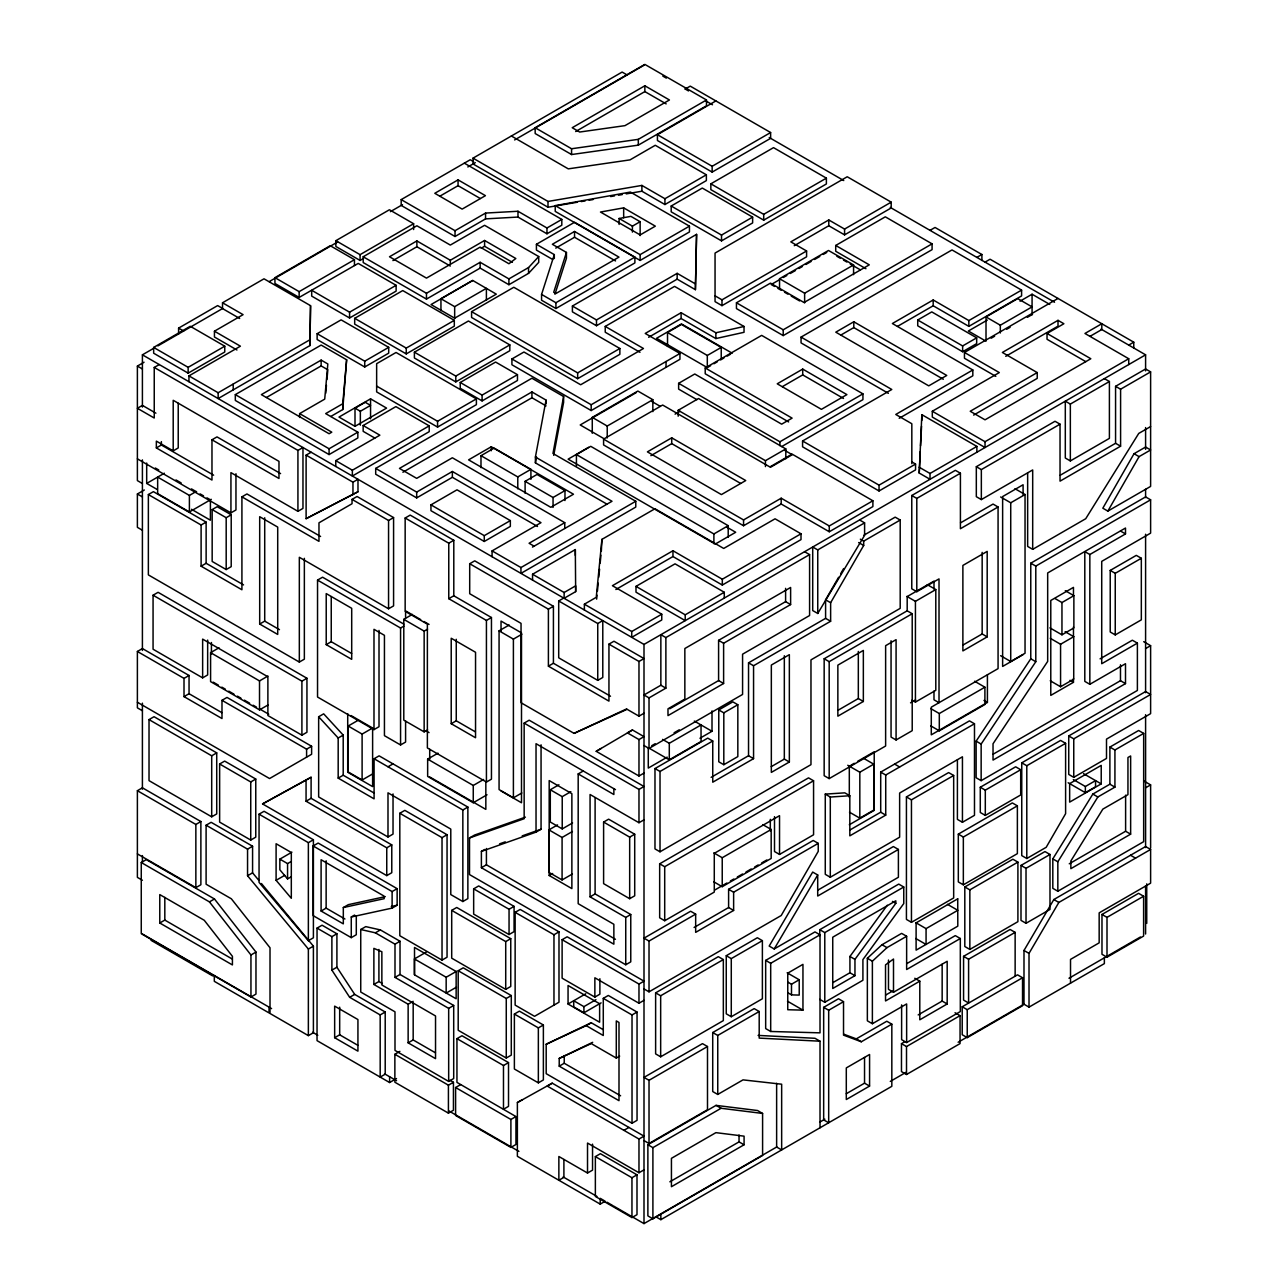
<?xml version="1.0" encoding="UTF-8"?>
<svg xmlns="http://www.w3.org/2000/svg" width="1288" height="1288" viewBox="0 0 1288 1288"><rect width="100%" height="100%" fill="white"/><g stroke="black" fill="none" stroke-linecap="round" stroke-linejoin="round"><path stroke-width="1.5" d="M309.925 339.758L218.155 392.743L218.155 398.556L309.925 345.57L310.553 305.675L264.008 278.804L222.518 302.777L222.518 308.573L239.665 318.474M309.925 345.57L310.553 305.675M695.407 289.687L696.583 234.336L572.403 306.029L572.403 311.841L596.489 325.735L677.166 279.158L695.407 289.687L696.583 234.336M976.868 446.421L930.017 473.469L930.017 479.281L919.213 473.05L921.838 414.656L976.868 446.421L976.868 452.233M919.213 473.05L920.276 451.621M920.566 445.777L921.548 426.296M325.751 393.21L326.444 385.402M326.959 379.541L327.828 369.769L321.147 365.921L266.487 397.477M342.753 403.74L346.633 359.787L321.147 345.071L235.318 394.627L235.318 400.439L329.084 454.567L357.839 437.968L357.839 432.172L325.671 413.609L342.753 403.74L342.753 409.552L330.791 416.459M342.753 409.552L346.633 359.787M615.873 589.518L672.964 556.545L722.31 585.042L801.007 539.608L801.007 533.796L775.054 518.806L723.711 548.447L654.948 508.76L601.931 539.366L596.247 597.326L584.382 604.185L584.382 609.997M596.65 599.145L597.036 595.136M597.423 591.144L598.212 583.142M598.791 577.153L599.58 569.151M600.16 563.162L600.949 555.176M601.335 551.167L601.931 539.366M606.793 504.059L535.406 462.859L535.406 457.047L546.048 400.101L531.928 391.938L399.457 468.413L416.684 478.363L452.362 457.771L564.756 522.67L564.756 528.466M535.406 462.859L536.516 456.966M537.515 526.47L452.362 477.301L416.684 497.893L375.694 474.226L375.694 468.413L531.928 378.221L563.613 396.527L552.971 453.473L635.773 501.274L635.773 507.086L520.948 573.369L520.948 567.557L635.773 501.274M553.711 455.356L563.613 402.323L563.613 396.527M536.42 244.285L574.545 222.277L634.887 257.117L634.887 262.929L555.917 308.508L541.572 300.233L541.572 294.421L554.307 254.622L536.42 244.285L536.42 250.097L552.681 259.484M566.446 252.432L553.711 292.247L555.917 293.519L618.965 257.117L574.545 231.47L552.343 244.285L566.446 252.432L566.446 258.244L554.935 294.26M1107.857 511.095L1139.075 456.628L1150.619 449.963L1145.595 447.049L1134.036 453.714L1102.834 508.197L1107.857 511.095L1150.619 486.413L1150.619 371.878L1145.595 368.98L1115.569 386.32L1115.569 443.297L1060.201 475.256M711.121 777.34L748.537 755.734L748.537 662.837L825.592 618.353L825.592 599.806L838.617 577.249M840.629 573.788L843.624 568.572M830.631 602.72L863.685 545.452L863.685 541.137L900.199 520.046L900.199 608.355L810.973 659.875L810.973 764.653L660.019 851.803L654.98 848.905L654.98 768.566L707.724 738.121L712.747 741.019L712.747 782.202L753.561 758.648L753.561 665.735L830.631 621.251L830.631 602.72L825.592 599.806M958.127 1042.25L1023.992 1004.221L1023.992 950.48L1053.825 899.539L1145.595 846.554L1150.619 849.452L1150.619 883.165L1099.163 912.87L1099.163 942.848L1070.521 959.399L1070.521 983.163M1104.363 957.805L1104.363 963.617L1029.015 1007.119L1029.015 953.378L1058.849 902.437L1150.619 849.452M774.217 948.966L817.703 874.971L812.68 872.073L769.178 946.068L774.217 948.966L898.396 877.273L898.396 849.452L893.373 846.554L817.832 890.153M864.602 522.864L817.751 549.912L812.712 546.998L812.712 610.56L817.751 613.458L864.602 535.325L864.602 522.864L859.579 519.95M1052.811 858.887L1092.82 794.084L1109.886 784.215L1114.925 787.129L1114.925 749.986L1143.664 733.403L1143.664 841.676L1057.834 891.232L1052.811 888.334L1052.811 858.887L1057.834 861.801L1057.834 891.232M1057.834 861.801L1097.843 796.982L1114.925 787.129M976.127 741.164L1030.77 658.796L1030.77 563.194L1145.595 496.91L1150.619 499.808L1150.619 533.135L1101.723 561.375L1101.723 663.723L1137.385 643.131L1137.385 690.465L981.15 780.657L976.127 777.759L976.127 741.164L981.15 744.062L981.15 780.657M981.15 744.062L1035.793 661.694L1035.793 566.092L1150.619 499.808M832.853 982.631L849.935 972.762L849.935 956.469L887.271 905.239M854.958 959.367L895.804 903.339L895.804 900.795L832.74 937.197L832.74 988.492L854.958 975.676L854.958 959.367L849.935 956.469M363.2 256.763L426.473 293.278L480.15 262.285L508.905 278.9L528.547 267.566L538.722 256.553L484.594 225.303L450.317 245.074L416.877 225.77L363.2 256.763L363.2 262.559L426.473 299.09L480.15 268.097L508.905 284.712L528.547 273.362L538.722 262.366L538.722 256.553M906.639 1042.555L906.639 1003.932L872.379 1023.719L867.355 1020.821L867.355 958.288L881.974 944.732L901.616 933.381L906.639 936.279L906.639 969.51L960.317 938.517L960.317 1011.563L906.639 1042.555L901.616 1039.641L901.616 1004.898M872.379 1023.719L872.379 961.202L886.997 947.63L906.639 936.279M644 773.106L638.977 776.004L596.215 751.323L632.456 729.974L644 736.639L638.977 739.554L627.433 732.888L632.456 729.974M178.597 333.995L178.597 328.118L217.656 305.578L222.695 308.476L157.877 345.892M464.34 163.157L561.81 219.427L561.81 225.223L546.965 233.788L517.985 217.06L485.56 218.88L455.034 236.493L401.196 205.42L401.196 199.608L470.249 159.744L473.598 161.676M577.346 202.232L547.996 207.239L473.018 163.946L473.018 158.15L622.12 72.064L627.143 74.962M363.522 258.453L360.077 260.45L335.862 246.475L335.862 240.679L389.427 209.751L413.625 223.726L413.625 229.538M153.658 347.422L190.254 326.283L224.756 346.198L224.756 352.01L188.145 373.134L153.658 353.218L153.658 347.422L188.145 367.338L224.756 346.198M396.124 285.308L349.579 312.179L311.696 290.299L311.696 296.111L349.579 317.991L396.124 291.12L396.124 285.308L358.225 263.428L299.154 297.431L274.94 283.457L274.94 277.661L330.259 245.718L354.458 259.693L354.458 265.505M535.164 127.721L644.853 64.4L706.484 99.981L706.484 105.793L638.317 145.142L571.566 154.544L535.164 133.533L535.164 127.721L571.566 148.748L638.317 139.346L706.484 99.981M142.405 407.105L142.405 354.828L154.592 347.792M269.224 281.605L337.649 241.983M390.393 211.651L402.5 204.663M467.818 166.957L475.288 162.642M514.604 139.941L644 65.237M458.061 179.869L434.797 193.297L462.151 209.107L485.431 195.663L458.061 179.869L458.061 185.681L480.295 198.513M142.405 483.515L137.381 480.601L137.381 366.082L144.047 362.218M439.788 196.227L458.061 185.681M236.944 349.982L214.436 337.005L214.436 331.193L243.094 314.658L222.518 302.777M155.896 413.174L142.405 405.382L137.381 408.296L154.238 418.02L154.238 367.45L159.261 364.552M644.853 85.781L572.21 127.721L579.664 132.036L624.97 125.644L669.438 99.981L644.853 85.781L644.853 91.593L575.672 131.537M335.862 240.679L360.077 254.654L413.625 223.726M274.94 277.661L299.154 291.635L354.458 259.693M416.877 240.937L389.491 256.763L426.473 278.111L480.15 247.119L508.905 263.734L515.844 258.518L484.594 240.47L450.317 260.257L416.877 240.937L416.877 246.749L450.317 266.053M685.216 89.033L690.255 86.135L770.626 132.535L770.626 138.331L712.151 172.093L657.427 140.489L657.427 134.693L715.886 100.931M188.95 381.699L188.95 375.887L240.405 346.182L214.436 331.193M392.921 260.579L416.877 246.749M401.196 199.608L455.034 230.697L485.56 213.067L517.985 211.264L546.965 227.992L561.81 219.427M317.138 333.705L341.111 319.859L388.702 347.341L388.702 353.154L364.729 366.983L317.138 339.517L317.138 333.705L364.729 361.187L388.702 347.341M354.683 318.329L402.742 290.573L454.31 320.342L454.31 326.154L406.251 353.91L354.683 324.125L354.683 318.329L406.251 348.098L454.31 320.342M481.165 248.246L484.594 246.282L512.366 262.317M178.227 403.225L178.227 447.95L173.204 450.864L156.347 441.124L156.347 447.918L161.37 445.004L213.631 475.175M299.621 413.609L324.721 399.119L327.828 363.973L321.147 360.109L261.367 394.627L329.084 433.734L331.789 432.172L299.621 413.609L299.621 417.473M440.947 310.666L440.947 298.736L472.68 280.43L496.299 294.147L454.664 318.184L431.045 304.548L472.68 280.51M156.347 447.918L211.973 480.038L211.973 439.788L216.996 436.89L280.575 473.598M157.023 489.392L146.687 483.419L164.381 473.211M555.756 248.117L574.545 237.266L615.551 260.949M440.947 298.736L454.664 306.657L486.397 288.335L486.397 300.265M142.405 530.237L137.381 527.339L137.381 493.996L144.337 489.987M657.427 134.693L712.151 166.281L770.626 132.535M304.354 558.332L304.354 659.166L299.331 662.064L148.362 574.899L148.362 494.56L153.401 491.662L206.128 522.107L206.128 563.291L243.545 584.897M473.018 158.15L547.996 201.443L641.891 185.424L664.93 198.722L706.371 174.798L706.371 180.594L664.93 204.534L641.891 191.22L626.242 193.892M471.585 311.648L513.799 287.272L619.866 348.501L619.866 354.313L577.652 378.688L471.585 317.46L471.585 311.648L577.652 372.876L619.866 348.501M619.126 224.45L619.126 218.477L632.408 226.157L640.136 221.697L640.136 235.607M414.398 352.188L468.43 321.002L509.823 344.894L509.823 350.706L455.791 381.892L414.398 358L414.398 352.188L455.791 376.08L509.823 344.894M671.193 206.016L702.298 188.064L752.627 217.108L752.627 222.921L721.522 240.872L671.193 211.828L671.193 206.016L721.522 235.076L752.627 217.108M710.847 183.83L773.524 147.637L826.381 178.147L826.381 183.959L763.704 220.151L710.847 189.626L710.847 183.83L763.704 214.339L826.381 178.147M211.28 499.325L189.4 511.964L157.651 493.642L157.651 477.091L189.4 495.429L196.13 491.533M370.558 398.845L338.986 417.071L355.005 426.328L386.577 408.103L370.558 398.845L370.558 418.793M355.005 408.183L365.196 402.291L370.558 405.382L360.35 411.274L355.005 408.183L355.005 426.07M154.238 367.45L297.931 450.414L302.97 447.516L302.97 508.406L297.931 511.32L230.938 472.632L230.938 512.865L235.962 509.968L235.962 473.743M541.572 294.421L555.917 302.712L634.887 257.117M555.225 205.613L640.136 254.622L689.45 226.157L689.45 231.953L640.136 260.434L555.225 211.409L555.225 205.613L630.396 192.057L689.45 226.157M306.109 455.131L352.96 482.179L357.983 479.281L357.983 491.758L306.109 518.678L306.109 455.131L311.132 452.233M212.166 509.597L217.189 506.699L231.212 514.798L231.212 566.656L226.189 569.554L212.166 561.455L212.166 509.597L226.189 517.712L231.212 514.798M374.856 438.081L363.152 431.335L363.152 425.523L395.883 406.622L429.21 425.861L429.21 431.673L352.365 476.029L352.365 470.233L429.21 425.861M148.362 494.56L201.105 525.005L201.105 566.189L241.919 589.759L241.919 496.862L246.942 493.948L320.583 536.468M235.318 394.627L329.084 448.771L357.839 432.172M201.105 525.005L206.128 522.107M460.235 382.488L495.606 362.057L517.47 374.679L517.47 380.491L482.098 400.906L460.235 388.284L460.235 382.488L482.098 395.11L517.47 374.679M335.766 466.449L335.766 460.637L379.863 435.183L363.152 425.523M648.637 337.279L681.111 318.522L715.854 338.567L744.029 332.304L744.029 326.492L715.854 332.771L681.111 312.71L645.224 333.447L679.951 353.492L679.951 359.304L591.192 410.55L511.916 364.762L511.916 358.966L523.958 352.01L580.663 384.758L643.469 348.501L605.231 326.428L605.231 332.224L639.991 352.3M572.403 306.029L596.489 319.939L677.166 273.346L695.407 283.891M376.643 386.094L437.566 421.273L476.399 398.861L476.399 404.657L437.566 427.085L376.643 391.906L376.643 363.683L396.06 352.477L476.399 398.861M605.231 326.428L674.574 286.387L744.029 326.492M201.105 566.189L206.128 563.291M202.635 677.858L153.063 649.233L153.063 595.217L158.086 592.319L306.947 678.261L306.947 732.276L301.907 735.174L267.888 715.532L267.888 676.78L202.635 639.106L202.635 677.858L207.658 674.944L207.658 640.072M306.109 518.678L357.983 491.758M891.199 202.152L844.574 229.071L828.78 219.958L790.816 241.87L806.594 250.983L806.594 256.795L721.988 305.642L715.049 301.634L715.049 253.076L847.23 176.762L891.199 202.152L891.199 207.948L844.574 234.867L828.78 225.754L794.261 245.686M241.919 496.862L318.973 541.346L318.973 522.815L352.043 503.721L352.043 499.406L357.066 496.492L393.581 517.583L393.581 605.891L388.557 608.789L299.331 557.285L299.331 662.064M402.903 472.245L531.928 397.751L546.048 405.897M715.049 295.838L721.988 299.83L806.594 250.983M667.522 346.408L667.522 332.497L681.449 324.447L721.232 347.406L721.232 359.336M835.719 245.461L885.307 216.835L932.077 243.851L932.077 249.647L783.217 335.588L736.446 308.589L736.446 302.777L770.482 283.135L804.034 302.519L869.287 264.845L835.719 245.461L835.719 251.273L865.922 268.709M779.546 288.448L779.546 278.723L828.49 250.468L853.574 264.942L853.574 274.666M779.868 279.512L771.19 284.519L774.539 286.451M783.346 277.5L786.823 275.503M790.285 273.491L795.501 270.496M798.979 268.484L802.44 266.471M805.918 264.475L811.118 261.464M814.596 259.468L819.812 256.457M823.274 254.444L826.751 252.448M491.275 446.759L468.591 459.864L550.797 507.311L573.482 494.222L491.275 446.759L491.275 450.752M142.405 710.751L137.381 707.853L137.381 651.47L142.405 648.572L189.046 675.492L189.046 693.717L221.842 712.65M375.694 468.413L416.684 492.08L452.362 471.489L540.992 522.67L492.08 550.894L492.08 556.706M480.988 467.625L480.988 455.694L494.125 448.111L530.914 469.347L530.914 479.281M352.043 499.406L388.557 520.481L393.581 517.583M511.916 358.966L591.192 404.738L679.951 353.492M405.157 518.018L410.18 515.103L453.795 540.3L453.795 595.781L491.453 617.532L491.453 779.159L486.429 782.058L427.375 747.958L427.375 624.149L405.157 611.317L405.157 518.018L448.771 543.198L453.795 540.3M430.949 504.864L457.015 489.81L510.338 520.594L510.338 526.406L484.272 541.459L430.949 510.676L430.949 504.864L484.272 535.647L510.338 520.594M779.546 278.723L804.63 293.197L853.574 264.942M592.271 433.299L592.271 417.393L637.866 391.053L652.839 399.699L652.839 411.629M636.353 392.55L580.212 424.959L604.185 438.789M379.01 630.412L379.01 726.722L373.987 729.62L317.54 697.033L317.54 580.099L322.564 577.201L403.869 624.133M667.522 332.497L707.305 355.456L721.232 347.406M930.017 230.359L935.04 227.461L981.891 254.509L981.891 260.466M267.952 705.019L259.516 709.881L210.588 681.626L210.588 652.662L219.008 647.784M259.693 624.036L277.709 634.437L277.709 527.098L259.693 516.697L259.693 624.036L264.716 621.138L279.464 629.655M696.889 399.666L678.631 389.121L678.631 383.325L694.763 374.003L781.655 424.171L792.104 418.133L705.212 367.966L705.212 373.778L788.626 421.933M705.212 367.966L761.659 335.379L862.928 393.854L862.928 399.65L781.639 446.598M480.988 455.694L517.776 476.93L530.914 469.347M710.622 365.679L707.305 367.595L656.542 338.293L681.449 323.916L732.212 353.218M713.938 363.763L717.255 361.848M720.588 359.932L723.904 358.016M727.221 356.1L730.538 354.184M592.271 417.393L607.228 426.038L652.839 399.699M736.446 302.777L783.217 329.792L932.077 243.851M137.381 651.47L184.007 678.39L189.046 675.492M525.101 493.272L525.101 481.342L537.032 474.467L564.981 490.599L564.981 500.533M588.584 447.339L568.121 459.156L715.226 544.083L735.69 532.266L727.044 527.275M576.428 466.24L576.428 454.6L590.741 446.324L728.203 525.681L728.203 537.337M603.589 439.128L662.644 405.028L769.87 466.948L792.088 454.117L872.894 500.774L872.894 506.57L829.279 531.751L781.204 504.011L743.562 525.746L603.589 444.94L603.589 439.128L743.562 519.933L781.204 498.198L829.279 525.955L872.894 500.774M888.366 393.323L801.056 342.914L801.056 337.102L952.009 249.936L1021.593 290.106L1021.593 295.918L968.85 326.363L933.188 305.771L897.478 326.395M678.18 416.201L678.18 410.292L698.547 398.523L785.809 448.916L785.809 458.769M184.007 678.39L184.007 696.615L189.046 693.717M675.089 414.156L680.128 411.258M149.022 719.606L154.045 716.708L216.722 752.884L216.722 813.919L211.699 816.817L149.022 780.641L149.022 719.606L211.699 755.798L216.722 752.884M853.799 321.775L835.783 332.175L928.745 385.853L946.76 375.452L853.799 321.775L853.799 327.587L943.315 379.268M525.101 481.342L553.051 497.49L564.981 490.599M840.694 335.154L853.799 327.587M976.868 257.407L981.891 254.509M671.724 437.823L647.397 451.863L721.409 494.592L745.736 480.553L671.724 437.823L671.724 443.619L740.568 483.386M184.007 696.615L221.987 718.543L221.987 700.318L227.01 697.42L311.616 746.267L311.616 754.269L269.562 778.548L137.381 702.25M210.588 652.662L259.516 680.917L267.952 676.039M985.03 262.124L990.07 259.226L1133.762 342.189L1133.762 348.018M650.875 455.662L671.724 443.619M802.714 369.093L777.228 383.808L821.422 409.343L846.908 394.611L802.714 369.093L802.714 374.905L843.511 398.459M326.218 644.628L351.704 659.343L351.704 608.306L326.218 593.591L326.218 644.628L331.241 641.714L351.64 653.499M644 713.262L638.977 716.16L627.095 709.302L574.062 733.371L521.044 702.749L521.044 623.36L469.701 593.72L469.701 563.741L474.725 560.844L553.421 606.278L553.421 663.256L610.512 696.228M782.315 386.674L802.714 374.905M1021.593 290.106L968.85 320.567L933.188 299.975L892.375 323.529L972.826 369.978L972.826 375.79L899.201 418.294M564.756 522.67L529.078 543.262L534.182 546.209M917.732 320.004L931.771 311.905L976.674 337.842L976.674 343.638L962.635 351.737L917.732 325.816L917.732 320.004L962.635 345.941L976.674 337.842M427.568 729.91L424.154 731.874L403.788 720.121L403.788 619.351L412.321 614.424M532.475 547.11L612.009 501.274L535.406 457.047M153.063 595.217L301.907 681.159L306.947 678.261M448.771 543.198L448.771 598.695L453.795 595.781M317.54 580.099L400.568 628.029L403.917 626.097M142.405 880.268L137.381 877.37L137.381 790.703L142.405 787.805L200.88 821.551L200.88 884.743L195.857 887.657L137.381 853.896M403.788 619.351L424.154 631.12L427.568 629.14M532.556 574.255L575.317 549.574L575.672 591.627L564.128 598.292L564.128 592.496L532.556 574.255L532.556 580.067M986.012 316.945L1017.745 298.607L1032.074 306.882L1000.325 325.22L986.012 316.945L986.012 340.274M987.3 320.084L968.351 331.016L986.012 341.207M1020.015 301.183L1032.074 294.228L1049.736 304.419M219.636 763.993L224.659 761.095L255.765 779.047L255.765 837.168L250.741 840.066L219.636 822.114L219.636 763.993L250.741 781.961L255.765 779.047M678.631 383.325L779.9 441.784L862.928 393.854M393.033 793.939L393.033 834.093L387.994 836.991L318.651 796.95L318.651 716.756L323.674 713.842L343.204 735.11L343.204 775.215L373.987 792.973M448.771 598.695L486.429 620.43L491.453 617.532M678.18 410.292L765.442 460.669L785.809 448.916M911.824 461.909L915.559 464.066L915.559 469.879L879.044 490.97L802.569 446.807L802.569 440.995L891.795 389.491L801.056 337.102M995.817 376.37L964.454 358.273L964.454 352.461L1058.012 298.446M991.164 338.229L994.61 336.249M1006.669 329.277L1010.114 327.297M1027.341 317.347L1032.509 314.369M770.466 467.286L792.249 454.712L784.537 450.269M564.128 592.496L575.672 585.831L575.672 591.627M521.801 792.989L513.397 797.852L499.068 789.576L499.068 630.846L509.163 625.018M558.702 600.965L597.745 623.521L602.784 620.607L602.784 677.456L597.745 680.37L558.702 657.814L558.702 600.965L563.725 598.067M469.701 563.741L548.398 609.176L553.421 606.278M221.987 700.318L306.592 749.165L311.616 746.267M372.441 774.04L362.105 780.013L348.179 771.963L348.179 726.029L358.499 720.072M1085.768 361.638L1047.031 339.275L1047.031 333.463L1063.888 323.739L1058.012 320.342L1002.37 352.461L1037.226 372.586L1037.226 378.382L973.648 415.09M972.826 369.978L895.772 414.462L911.824 423.736L911.824 463.696M387.994 836.991L387.994 792.828L450.784 829.086L450.784 894.58L462.843 901.536L467.866 898.621L467.866 807.077L379.107 755.847L374.084 758.745L374.084 798.85L338.181 778.113L338.181 738.008L343.204 735.11M499.068 630.846L513.397 639.122L521.801 634.26M1005.751 356.325L1058.012 326.154L1058.012 320.342M137.381 790.703L195.857 824.465L200.88 821.551M801.007 533.796L722.31 579.23L672.964 550.749L612.412 585.702L661.758 614.199L661.758 619.995L631.732 637.335L631.732 631.523L584.382 604.185M348.179 726.029L362.105 734.08L372.441 728.106M141.261 862.525L146.285 859.627L214.468 898.976L255.974 952.074L255.974 994.111L250.951 997.009L141.261 933.687L141.261 862.525L209.429 901.89L250.951 954.988L250.951 997.009M261.448 883.536L313.403 946.149L313.403 1032.735L308.363 1035.633L270.013 1013.479L270.013 947.775L231.357 898.799L206.096 884.212L206.096 825.206L211.135 822.308L252.577 846.232L252.577 872.845L258.92 880.477M576.428 454.6L713.89 533.957L728.203 525.681M1128.739 364.552L1128.739 358.74L985.03 441.704L985.03 447.516L932.303 417.071L932.303 411.258L999.311 372.586L964.454 352.461M635.998 586.378L685.216 614.811L685.216 620.607L635.998 592.19L635.998 586.378L675.041 563.838L724.275 592.255L724.275 598.067M262.559 803.921L311.1 777.26L311.1 798.319L391.777 844.896L391.777 872.717L386.754 875.615L262.559 803.921L311.1 777.26M259.049 814.193L264.072 811.279L313.403 839.76L313.403 937.793L308.363 940.691L259.049 882.377L259.049 814.193L308.363 842.658L313.403 839.76M1090.002 336.345L1101.804 329.535L1101.804 323.739L1084.947 333.463L1128.739 358.74M1037.226 372.586L970.218 411.258L985.03 419.824L1090.823 358.74L1047.031 333.463M338.181 778.113L343.204 775.215M373.987 729.62L373.987 629.301L384.436 635.322L384.436 735.657L400.568 744.963L405.591 742.065L405.591 720.99M306.061 780.158L306.061 801.216L311.1 798.319M548.398 609.176L548.398 666.17L553.421 663.256M451.219 723.711L475.546 737.75L475.546 652.275L451.219 638.236L451.219 723.711L456.258 720.797L475.369 731.842M387.994 766.779L393.033 763.881M206.096 825.206L247.554 849.146L252.577 846.232M802.569 440.995L879.044 485.157L915.559 464.066M608.95 644.145L613.974 641.231L644 658.571L638.977 661.469L608.95 644.145L608.95 701.123L548.398 666.17M631.732 631.523L661.758 614.199M1128.739 345.087L1133.762 342.189M487.025 794.777L473.26 802.73L427.648 776.406L427.648 759.115L437.984 753.158M685.216 614.811L724.275 592.255M159.776 922.997L232.42 964.937L232.42 956.324L204.245 920.276L159.776 894.596L159.776 922.997L164.816 920.083L232.259 959.029M142.405 354.828L644 644.419L1145.595 354.828L1145.595 370.912M308.363 1035.633L308.363 949.047L247.554 875.743L252.577 872.845M291.007 876.935L287.562 878.915L279.85 869.786L279.85 859.128L291.893 852.173M665.88 637.576L665.88 688.146L649.023 697.887L644 694.973L660.857 685.248L660.857 634.678L665.88 637.576L809.589 554.613L809.589 615.519L742.58 654.191L742.58 694.441L649.023 748.441L644 745.543M933.993 691.044L933.993 699.803L939.016 702.701L939.016 578.892L916.798 591.707L911.775 588.809L911.775 495.51L955.39 470.329L960.413 473.227L960.413 528.724L998.071 506.989L998.071 668.617L931.288 707.16L931.288 734.836L987.413 702.427L987.413 674.751M1070.344 404.078L1109.403 381.522L1109.403 438.371L1070.344 460.927L1065.305 458.013L1065.305 401.164L1070.344 404.078L1070.344 460.927M209.429 901.89L214.468 898.976M524.152 723.115L529.175 720.201L644 786.501L638.977 789.399L524.152 723.115L524.152 818.717L469.508 837.973L469.508 874.568L625.743 964.76L630.766 961.862L630.766 914.528L595.104 893.936L590.065 896.834L590.065 794.503L638.977 822.726L644 819.828M351.27 937.648L313.145 915.639L313.145 845.958L318.168 843.06L397.139 888.656L397.139 905.206L392.116 908.104L351.27 916.992L351.27 937.648L356.293 934.734L356.293 915.961M911.775 495.51L916.798 498.408L960.413 473.227M279.85 859.128L287.562 863.588L291.007 861.608M1027.647 473.002L1027.647 546.434L1032.686 549.348L1032.686 469.943L981.343 499.583L976.32 496.685L976.32 466.707L1055.017 421.273L1060.04 424.171L1060.04 481.149L1120.592 446.195L1120.592 389.218L1150.619 371.878M863.878 535.212L895.176 517.148L900.199 520.046M976.32 466.707L981.343 469.605L1060.04 424.171M276.099 880.316L276.099 843.737L291.313 852.511L291.313 898.283L276.099 880.316L284.712 875.341M399.811 813.275L404.834 810.361L447.049 834.737L447.049 957.209L442.026 960.107L399.811 935.732L399.811 813.275L442.026 837.635L447.049 834.737M669.744 708.786L718.591 680.579L718.591 640.345L785.6 601.657L790.623 604.571L790.623 587.457L684.846 648.524L684.846 699.094L667.989 708.819L667.989 715.613L723.615 683.493L723.615 643.259L790.623 604.571M427.648 759.115L473.26 785.455L483.596 779.481M574.062 733.371L626.644 708.899M306.061 801.216L386.754 847.81L391.777 844.896M374.084 758.745L462.843 809.991L467.866 807.077M960.526 522.864L993.048 504.075L998.071 506.989M1000.631 496.975L1010.726 502.787L1025.039 494.528L1025.039 653.258L1010.726 661.517L1000.631 655.705M1150.619 426.57L1138.737 433.428L1085.72 518.726L1032.686 549.348M596.215 751.323L601.238 748.409M321.098 911.035L343.316 923.866L343.316 907.557L384.162 898.686L384.162 896.142L321.098 859.74L321.098 911.035L326.138 908.137L344.926 918.988M250.951 954.988L255.974 952.074M343.316 907.557L348.34 904.659L385.289 896.625M572.564 822.952L562.228 828.909L550.298 822.034L550.298 789.753L558.912 784.778M484.739 849.468L481.39 851.4L481.39 867.71L613.861 944.185L613.861 924.285L578.183 903.693L578.183 773.927L583.223 771.013M469.508 837.973L474.531 835.075L525.407 817.139M317.041 928.101L322.064 925.203L336.909 933.768L336.909 967.224L354.699 994.4L385.209 1012.014L385.209 1074.192L380.185 1077.09L380.185 1014.928L349.66 997.298L331.885 970.122L331.885 936.666L317.041 928.101L317.041 1040.64L389.604 1082.532L396.511 1078.539M313.145 845.958L392.116 891.554L397.139 888.656M351.27 916.992L354.619 915.044M550.298 789.753L562.228 796.644L570.842 791.669M651.728 745.704L655.173 743.707M674.107 732.775L679.275 729.797M718.768 709.946L732.808 701.847L737.831 704.745L737.831 756.603L723.808 764.702L718.768 761.804L718.768 709.946L723.808 712.844L737.831 704.745M308.363 949.047L313.403 946.149M331.885 936.666L336.909 933.768M662.563 739.393L669.293 743.289L701.042 724.951L701.042 741.502L669.293 759.823L649.088 748.167M906.897 596.408L915.43 601.335L935.796 589.566L935.796 690.336L915.43 702.089L912.017 700.125M896.078 739.972L896.078 639.653L885.629 645.674L885.629 746.01L829.182 778.596L824.159 775.698L824.159 658.764L907.187 610.818L912.21 613.732L912.21 730.666L896.078 739.972L891.055 737.074L891.055 640.764M360.737 929.517L365.76 926.619L380.379 929.92L400.021 941.254L400.021 974.485L453.698 1005.461L453.698 1078.523L448.675 1081.421L394.997 1050.428L394.997 1011.821L360.737 992.034L360.737 929.517L375.355 932.818L394.997 944.168L400.021 941.254M824.159 658.764L829.182 661.662L912.21 613.732M481.39 851.4L536.033 832.129L541.057 829.231L541.057 744.802M667.216 757.135L648.283 768.083L648.283 747.684M699.947 738.249L712.006 731.278L712.006 710.896M481.39 867.71L486.413 864.812L615.439 939.29M572.403 873.989L562.083 879.945L548.929 872.362L548.929 829.875L557.543 824.916M375.355 932.818L380.379 929.92M654.98 768.566L660.019 771.464L712.747 741.019M331.885 970.122L336.909 967.224M548.929 829.875L562.083 837.474L572.403 831.501M473.662 888.849L478.685 885.951L514.073 906.382L514.073 931.626L509.05 934.541L473.662 914.11L473.662 888.849L509.05 909.28L514.073 906.382M603.605 822.066L608.628 819.168L634.71 834.221L634.71 895.804L629.671 898.702L603.605 883.649L603.605 822.066L629.671 837.136L634.71 834.221M451.702 910.375L456.725 907.476L510.756 938.662L510.756 986.463L505.717 989.377L451.702 958.175L451.702 910.375L505.717 941.576L510.756 938.662M1089.841 554.516L1125.503 533.924L1125.503 528.032L1047.675 572.951L1047.675 661.404L993.032 743.772L993.032 760.081L1125.503 683.606L1125.503 663.706L1089.841 684.298L1084.802 681.384L1084.802 551.618L1089.841 554.516L1089.841 684.298M549.187 875.502L571.872 888.607L571.872 793.682L549.187 780.576L549.187 875.502L552.649 873.505M837.925 710.332L858.323 698.547L863.346 701.461L863.346 650.424L837.86 665.139L837.86 716.176L863.346 701.461M414.511 974.742L414.511 947.453L456.145 971.49L456.145 998.764L414.43 974.775L414.43 958.948L426.489 951.977M349.66 997.298L354.699 994.4M373.874 984.451L408.135 1004.221L408.135 1042.845L435.537 1058.656L435.537 1015.958L381.86 984.966L381.86 951.751L373.874 948.354L373.874 984.451L378.913 981.537L382.327 983.517M963.054 644.998L982.164 633.954L987.188 636.868L987.188 551.393L962.877 565.432L962.877 650.907L987.188 636.868M394.997 944.168L394.997 977.383L400.021 974.485M515.136 912.339L520.175 909.441L558.992 931.852L558.992 1002.209L534.552 1016.313L515.136 1005.107L515.136 912.339L553.969 934.75L558.992 931.852M1110.224 570.423L1136.29 555.37L1141.329 558.268L1141.329 619.85L1115.247 634.904L1110.224 631.989L1110.224 570.423L1115.247 573.321L1141.329 558.268M771.222 766.666L784.328 759.099L789.351 761.997L789.351 654.658L771.335 665.059L771.335 772.398L789.351 761.997M1055.065 598.582L1061.956 602.543L1073.87 595.668L1073.87 627.932L1061.956 634.823L1049.897 627.868M910.535 702.829L915.559 699.931M334.655 1037.709L357.935 1051.153L357.935 1019.549L334.655 1006.121L334.655 1037.709L339.678 1034.811L357.967 1045.373M380.185 1014.928L385.209 1012.014M414.43 958.948L446.163 977.254L456.483 971.297M458.19 970.733L463.229 967.819L511.288 995.576L511.288 1055.114L506.264 1058.028L458.19 1030.271L458.19 970.733L506.264 998.474L511.288 995.576M408.135 1004.221L413.174 1001.323M779.53 854.427L779.53 815.674L714.277 853.348L714.277 892.101L664.705 920.727L659.665 917.813L659.665 863.813L808.526 777.871L813.565 780.769L813.565 834.785L779.53 854.427L774.507 851.529L774.507 816.64M1023.091 654.626L1002.628 666.427L1002.628 496.572L1023.091 484.755L1023.091 494.753M659.665 863.813L664.705 866.711L813.565 780.769M456.483 987.139L446.163 993.096L446.163 977.254M930.693 708.561L939.306 713.536L984.901 687.196L984.901 704.488L939.306 730.811L930.693 725.852M850.966 765.201L854.282 763.285M857.599 761.353L874.214 751.773L874.214 810.377L849.307 824.755M1050.251 638.301L1060.571 644.258L1073.725 636.674L1073.725 679.146L1060.571 686.746L1050.251 680.772M562.115 939.693L567.155 936.795L644 981.166L638.977 984.064L562.115 939.693L562.115 978.188L594.863 997.089L599.886 994.175L599.886 978.735M394.997 977.383L448.675 1008.375L453.698 1005.461M847.762 765.265L859.82 772.22L873.747 764.17L873.747 810.104L859.82 818.154L849.484 812.197M713.794 852.865L722.23 857.728L771.174 829.472L771.174 858.436L722.23 886.691L713.794 881.829M408.135 1042.845L413.174 1039.947L435.425 1052.795M590.065 896.834L625.743 917.426L630.766 914.528M849.935 829.987L880.702 812.213L880.702 772.108L969.462 720.878L974.485 723.776L974.485 815.32L962.442 822.275L957.403 819.377L957.403 759.84M449.995 1080.294L453.44 1082.29L453.44 1110.24L448.417 1113.138L394.869 1082.226L394.869 1054.276L399.892 1051.362M880.702 772.108L885.725 775.022L974.485 723.776M1100.081 658.844L1132.361 640.216L1137.385 643.131M1073.467 678.341L1073.467 682.302L1050.783 695.391L1050.783 600.466L1073.467 587.376L1073.467 595.281M456.95 1038.643L461.973 1035.745L508.519 1062.6L508.519 1106.36L503.479 1109.258L503.479 1065.514L456.95 1038.643L456.95 1082.387L515.941 1116.551L515.941 1144.501L510.901 1147.415L455.598 1115.472L455.598 1087.523L460.621 1084.625M714.76 890.024L726.915 883.005M730.376 881.008L733.854 878.996M737.332 876.983L742.532 873.989M746.01 871.976L751.226 868.965M754.688 866.969L758.165 864.956M761.643 862.96L766.843 859.949M694.087 927.473L728.606 907.541L728.606 889.316L813.211 840.468L818.234 843.366L818.234 851.384L781.204 915.527L649.023 991.841L644 988.926M1145.595 648.572L1150.619 645.674L1150.619 713.649L1106.505 739.119L1106.505 758.423L1073.757 777.34L1068.734 774.426L1068.734 735.947L1145.595 691.576L1150.619 694.474L1073.757 738.845L1068.734 735.947M514.379 1014.059L519.402 1011.144L543.375 1024.99L543.375 1079.94L538.352 1082.854L514.379 1069.008L514.379 1014.059L538.352 1027.888L543.375 1024.99M695.665 914.142L690.626 911.244L644 938.163L649.023 941.061L695.665 914.142L695.665 932.367L733.629 910.439L733.629 892.214L818.234 843.366M906.43 796.934L948.628 772.575L953.667 775.473L953.667 897.945L911.453 922.321L906.43 919.407L906.43 796.934L911.453 799.848L953.667 775.473M885.725 775.022L885.725 815.127L849.822 835.848L849.822 795.743L844.799 792.845L825.27 794.116L825.27 874.327L830.293 877.241L899.636 837.2L899.636 793.038L962.442 756.797L962.442 822.275M993.161 754.188L1120.48 680.692L1125.503 683.606M568.056 1004.012L568.056 985.513L599.628 1003.738L599.628 1022.237L568.056 1004.012L585.766 993.789M601.126 1002.869L583.915 1012.819L573.724 1006.926L573.724 1000.744L583.915 1006.636L595.958 999.681M394.869 1054.276L448.417 1085.188L453.44 1082.29M546.192 1044.246L586.201 1025.634L603.283 1035.504L603.283 998.361L608.306 995.463L637.045 1012.062L637.045 1120.335L632.022 1123.233L546.192 1073.677L546.192 1044.246L591.224 1022.736L603.187 1029.643M1021.754 762.834L1060.588 740.423L1065.611 743.321L1065.611 813.678L1046.194 847.295L1026.794 858.5L1021.754 855.602L1021.754 762.834L1026.794 765.732L1065.611 743.321M980.281 787.242L1015.669 766.811L1020.692 769.725L1020.692 794.97L985.304 815.401L980.281 812.486L980.281 787.242L985.304 790.14L1020.692 769.725M503.479 1065.514L508.519 1062.6M586.201 1025.634L591.224 1022.736M898.396 849.452L817.703 896.029L817.703 874.971M655.624 992.855L718.318 956.678L723.341 959.576L723.341 1020.611L660.664 1056.804L655.624 1053.89L655.624 992.855L660.664 995.769L723.341 959.576M594.863 997.089L594.863 977.785L638.977 1003.239L644 1000.341M726.255 955.712L757.36 937.745L762.383 940.659L762.383 998.764L731.278 1016.731L726.255 1013.817L726.255 955.712L731.278 958.61L762.383 940.659M603.283 998.361L632.022 1014.96L637.045 1012.062M619.657 1056.112L616.292 1058.06L616.292 1020.917L618.997 1022.479L618.997 1100.677L559.217 1066.158L559.217 1058.446L592.689 1042.314M958.32 834.125L1012.336 802.939L1017.375 805.837L1017.375 853.638L963.344 884.824L958.32 881.926L958.32 834.125L963.344 837.023L1017.375 805.837M1109.886 784.215L1109.886 747.088L1138.64 730.489L1143.664 733.403M559.217 1066.158L564.241 1063.26L620.607 1095.798M605.263 1201.205L600.208 1204.119L517.374 1156.302L517.374 1102.56L522.397 1099.646M552.23 1083.16L547.207 1086.058L638.977 1139.043L644 1136.145L552.23 1083.16L517.374 1102.56M765.668 960.397L814.982 931.916L820.021 934.814L820.021 1032.847L770.691 1031.479L765.668 1028.581L765.668 960.397L770.691 963.295L820.021 934.814M819.764 935.668L819.764 929.695L898.734 884.099L903.757 887.013L903.757 903.564L862.912 959.608L862.912 980.265L824.787 1002.273L819.764 999.375M819.764 929.695L824.787 932.593L903.757 887.013M1073.307 779.546L1085.365 786.501L1095.557 780.609L1095.557 786.791L1085.365 792.684L1068.155 782.75M455.598 1087.523L510.901 1119.465L515.941 1116.551M1101.224 783.877L1069.652 802.118L1069.652 783.619L1101.224 765.378L1101.224 783.877L1083.514 773.653M788.047 982.229L791.492 984.225L799.22 979.765L799.22 995.093L791.492 994.883L788.047 992.887M776.632 1083.305L776.632 1147.028L781.655 1149.926L781.655 1084.206L743.015 1079.875L717.754 1094.446L712.715 1091.548L712.715 1032.541L754.172 1008.617L759.196 1011.515L759.196 1038.112L820.021 1041.203L820.021 1127.789M964.809 886.965L1012.883 859.225L1017.906 862.123L1017.906 921.677L969.848 949.417L964.809 946.519L964.809 886.965L969.848 889.879L1017.906 862.123M1145.595 787.805L1150.619 784.891L1150.619 848.084M712.715 1032.541L717.754 1035.439L759.196 1011.515M1020.998 865.423L1044.97 851.577L1049.994 854.491L1049.994 909.441L1026.021 923.287L1020.998 920.373L1020.998 865.423L1026.021 868.321L1049.994 854.491M707.498 1046.532L702.475 1043.634L644 1077.396L649.023 1080.294L707.498 1046.532L707.498 1109.725L649.023 1143.486L644 1140.588M915.752 922.659L926.072 928.616L957.805 910.31L947.469 904.337M1069.249 863.797L1125.615 831.259L1130.639 834.157L1130.639 755.959L1127.95 757.505L1127.95 794.648L1102.85 809.122L1070.859 860.964L1070.859 868.675L1130.639 834.157M843.527 1001.678L828.683 1010.243L828.683 1122.782L823.66 1119.868L823.66 1007.345L838.504 998.764L843.527 1001.678L843.527 1035.133L861.318 1041.767L891.827 1024.153L891.827 1086.315L660.857 1219.672L655.801 1216.758M906.816 963.601L955.294 935.619L960.317 938.517M623.907 1130.349L628.947 1127.435M595.362 1156.608L600.385 1153.694L636.996 1174.833L636.996 1214.665L631.957 1217.562L595.362 1196.439L595.362 1156.608L631.957 1177.731L636.996 1174.833M885.629 995.077L892.487 991.132M888.479 960.059L888.479 989.361L893.502 992.259L947.179 961.283L947.179 1003.98L919.793 1019.79L919.793 981.166L914.754 978.268M563.903 1159.538L563.903 1177.361L558.863 1180.259L558.863 1156.495L587.521 1173.03L592.544 1170.132L592.544 1144.147M919.793 981.166L885.532 1000.953L885.532 964.857L893.502 959.045L893.502 992.259M1015.137 932.367L968.592 959.238L968.592 1002.982L963.569 1000.084L963.569 956.34L1010.098 929.469L1015.137 932.367L1015.137 976.111M647.88 1144.726L716.048 1105.378L757.569 1110.53L762.593 1113.444L762.593 1155.465L652.903 1218.802L647.88 1215.888L647.88 1144.726L652.903 1147.64L721.087 1108.276L762.593 1113.444M843.833 1034.216L856.279 1038.869L886.804 1021.239L891.827 1024.153M587.521 1173.03L587.521 1143.052L638.977 1172.756L644 1169.858M918.183 1014.912L942.156 1001.066L947.179 1003.98M1101.981 914.464L1138.576 893.325L1143.615 896.239L1143.615 936.07L1107.004 957.193L1101.981 954.295L1101.981 914.464L1107.004 917.362L1143.615 896.239M962.216 1006.781L1017.52 974.839L1022.543 977.737L1022.543 1005.703L967.24 1037.629L962.216 1034.731L962.216 1006.781L967.24 1009.679L1022.543 977.737M955.036 1012.722L960.059 1015.636L960.059 1043.586L906.51 1074.498L901.471 1071.6L901.471 1043.65L904.933 1041.654M669.857 1181.821L739.038 1141.876L744.078 1144.774L744.078 1136.161L715.903 1132.651L671.434 1158.331L671.434 1186.715L744.078 1144.774M901.471 1043.65L906.51 1046.548L960.059 1015.636M846.264 1093.737L864.538 1083.176L869.577 1086.074L869.577 1054.486L846.297 1067.913L846.297 1099.517L869.577 1086.074M613.684 1206.099L644 1223.6L776.857 1146.9M819.667 1122.186L824.867 1119.175M890.282 1081.421L906.253 1072.196M1068.976 978.252L1140.444 936.988M559.217 1058.446L591.208 1043.57L616.292 1058.06M499.615 843.849L505.266 841.853M522.22 835.88L541.057 829.231M391.311 906.478L397.139 905.206M623.666 207.867L600.482 212.037L640.136 234.931L655.334 226.157L623.666 207.867L623.666 217.801M619.126 218.477L630.895 216.368L640.136 221.697M581.258 201.572L585.171 200.896M589.083 200.236L592.995 199.576M610.593 196.565L614.505 195.905M618.417 195.229L622.329 194.569M825.27 794.116L830.293 797.031L849.822 795.743M802.955 1010.146L787.757 1009.728L787.757 973.148L802.955 964.358L802.955 1010.146L787.467 1001.195M758.101 1035.407L814.982 1038.289L820.021 1041.203M662.837 76.105L666.331 78.117M685.087 88.953L688.5 90.933M705.631 100.802L712.473 104.763M769.226 137.526L843.753 180.562M890.25 207.4L1054.534 302.245M1101.031 329.1L1145.595 354.828M644.853 91.593L666.17 103.893M1104.363 378.624L1109.403 381.522M1115.569 386.32L1120.592 389.218M706.371 174.798L655.27 145.286L630.025 159.873L568.282 168.857L511.368 135.997M836.846 256.264L840.195 258.196M843.543 260.128L846.876 262.06M850.225 263.992L860.255 269.788M1134.036 453.714L1139.075 456.628M1115.569 443.297L1120.592 446.195M777.871 288.383L781.22 290.315M784.569 292.247L787.918 294.179M791.251 296.111L799.623 300.941M932.303 411.258L985.03 441.704M1120.48 531.026L1125.503 533.924M1014.96 488.699L1025.039 494.528M919.213 467.238L930.017 473.469M1030.77 563.194L1035.793 566.092M1065.273 590.693L1073.87 595.668M1143.712 641.682L1150.619 645.674M1065.112 631.7L1073.725 636.674M651.76 401.437L660.325 406.38M860.336 539.189L863.685 541.137M858.661 542.554L863.685 545.452M927.263 584.639L935.796 589.566M1070.006 680.306L1073.467 682.302M1030.77 658.796L1035.793 661.694M804.549 551.715L809.589 554.613M1109.886 747.088L1114.925 749.986M974.581 681.239L984.901 687.196M1143.744 780.931L1150.619 784.891M983.968 700.431L987.413 702.427M825.592 618.353L830.631 621.251M1092.82 794.084L1097.843 796.982M1130.526 855.248L1135.549 858.146M178.597 328.118L183.637 331.016M718.591 640.345L723.615 643.259M748.537 662.837L753.561 665.735M894.613 764.074L899.636 766.988M863.427 758.213L873.747 764.17M718.591 680.579L723.615 683.493M188.95 375.887L218.155 392.743M335.766 460.637L352.365 470.233M492.08 550.894L520.948 567.557M137.381 366.082L142.405 368.98M1053.825 899.539L1058.849 902.437M660.857 685.248L665.88 688.146M880.702 812.213L885.725 815.127M211.973 439.788L278.981 478.476L278.981 461.362L173.204 400.294L173.204 450.864M694.312 721.071L712.006 731.278M748.537 755.734L753.561 758.648M1023.992 950.48L1029.015 953.378M420.677 619.592L405.591 610.882L405.591 617.999M424.026 621.524L429.049 624.422M155.301 468.011L158.746 469.991M175.973 479.941L181.141 482.92M191.477 488.893L196.629 491.871M200.075 493.868L203.52 495.848M206.966 497.844L210.411 499.825L210.411 520.223L191.477 509.275M137.381 458.85L230.938 512.865M762.738 824.61L771.174 829.472M892.455 901.391L895.804 903.339M963.569 956.34L968.592 959.238M915.752 938.501L926.072 944.458L926.072 928.616M1023.992 1004.221L1029.015 1007.119M137.381 493.996L142.405 496.91M615.487 789.641L536.033 743.691L536.033 832.129M881.974 944.732L886.997 947.63M578.183 773.927L613.861 794.519L613.861 788.61M867.355 958.288L872.379 961.202M728.606 889.316L733.629 892.214M849.935 972.762L854.958 975.676M425.7 730.682L429.049 732.614M728.606 907.541L733.629 910.439M501.032 790.945L521.495 802.762L521.495 632.891L501.032 621.074L501.032 631.072M351.028 715.548L372.618 728.01L372.618 786.614L347.712 772.22L347.712 713.633M787.161 972.81L799.22 979.765M429.709 776.97L485.834 809.379L485.834 781.703M823.66 1007.345L828.683 1010.243M856.279 1038.869L861.318 1041.767M213.164 682.141L218.38 685.136M221.842 687.148L225.32 689.144M228.797 691.157L233.997 694.168M237.475 696.164L240.953 698.177M244.414 700.173L249.631 703.184M253.108 705.196L256.57 707.192M260.047 709.205L268.725 714.212M716.048 1105.378L721.087 1108.276M142.405 934.009L271.591 1008.601M312.565 1032.252L317.782 1035.262M384.532 1073.806L396.559 1080.745M448.691 1110.836L518.919 1151.391M563.162 1176.926L596.988 1196.455M603.943 1200.48L600.208 1198.323L600.208 1204.119M606.954 1202.203L612.653 1205.504M151.018 940.304L212.649 975.885M318.651 716.756L338.181 738.008M1146.739 883.858L1146.739 923.399M1145.595 427.568L1145.595 449.335M1145.595 489.247L1145.595 497.603M1145.595 534.246L1145.595 692.686M1145.595 714.695L1145.595 847.536M1145.595 885.741L1145.595 934.009M1125.615 795.163L1125.615 831.259M1120.48 664.785L1120.48 680.692M1115.247 573.321L1115.247 634.904M1107.004 917.362L1107.004 957.193M1085.365 786.501L1085.365 792.684M1073.757 738.845L1073.757 777.34M1073.467 626.918L1073.467 636.803M1061.956 602.543L1061.956 634.823M1060.571 644.258L1060.571 686.746M1032.074 294.228L1032.074 314.658M1026.794 765.732L1026.794 858.5M1026.021 868.321L1026.021 923.287M1010.726 502.787L1010.726 661.517M1000.325 325.22L1000.325 332.996M985.304 790.14L985.304 815.401M982.164 552.375L982.164 633.954M981.343 469.605L981.343 499.583M969.848 889.879L969.848 949.417M968.85 320.567L968.85 326.363M967.24 1009.679L967.24 1037.629M963.344 837.023L963.344 884.824M962.635 345.941L962.635 351.737M942.156 964.197L942.156 1001.066M939.306 713.536L939.306 730.811M933.993 589.115L933.993 581.097L907.187 596.569L907.187 610.818M933.188 299.975L933.188 305.771M921.838 414.656L921.838 420.452M916.798 498.408L916.798 591.707M915.43 601.335L915.43 702.089M911.453 799.848L911.453 922.321M906.51 1046.548L906.51 1074.498M879.044 485.157L879.044 490.97M864.538 1057.496L864.538 1083.176M859.82 772.22L859.82 818.154M858.323 651.438L858.323 698.547M849.307 766.151L849.307 797.401M844.574 229.071L844.574 234.867M830.293 797.031L830.293 877.241M829.279 525.955L829.279 531.751M829.182 661.662L829.182 778.596M828.78 219.958L828.78 225.754M824.787 932.593L824.787 1002.273M817.751 549.912L817.751 613.458M804.63 293.197L804.63 302.922M791.492 984.225L791.492 994.883M785.6 588.358L785.6 601.657M784.328 655.737L784.328 759.099M783.217 329.792L783.217 335.588M781.204 498.198L781.204 504.011M779.9 441.784L779.9 445.648M770.691 963.295L770.691 1031.479M770.321 819.329L770.321 830.905M765.442 460.669L765.442 466.594M763.704 214.339L763.704 220.151M743.562 519.933L743.562 525.746M739.038 1134.986L739.038 1141.876M731.278 958.61L731.278 1016.731M723.808 712.844L723.808 764.702M722.31 579.23L722.31 585.042M721.988 299.83L721.988 305.642M722.23 857.728L722.23 886.691M721.522 235.076L721.522 240.872M717.754 1035.439L717.754 1094.446M715.854 332.771L715.854 338.567M713.89 533.957L713.89 543.665M712.151 166.281L712.151 172.093M707.305 355.456L707.305 367.386M681.111 312.71L681.111 318.522M677.166 273.346L677.166 279.158M672.964 550.749L672.964 556.545M669.293 743.289L669.293 759.823M666.041 361.526L666.041 367.338M664.93 198.722L664.93 204.534M664.705 866.711L664.705 920.727M660.857 1213.876L660.857 1219.672M660.664 995.769L660.664 1056.804M660.019 771.464L660.019 851.803M652.903 1147.64L652.903 1218.802M649.023 697.887L649.023 748.441M649.023 941.061L649.023 991.841M649.023 1080.294L649.023 1143.486M644 644.419L644 1223.6M641.891 185.424L641.891 191.22M640.136 254.622L640.136 260.434M638.977 661.469L638.977 716.16M638.977 739.554L638.977 776.004M638.977 789.399L638.977 822.726M638.977 984.064L638.977 1003.239M638.977 1139.043L638.977 1172.756M638.317 139.346L638.317 145.142M632.408 226.157L632.408 232.114M632.022 1014.96L632.022 1123.233M631.957 1177.731L631.957 1217.562M629.671 837.136L629.671 898.702M625.743 917.426L625.743 964.76M607.228 426.038L607.228 437.952M597.745 623.521L597.745 680.37M596.489 319.939L596.489 325.735M595.104 797.61L595.104 893.936M591.192 404.738L591.192 410.55M583.915 1006.636L583.915 1012.819M577.652 372.876L577.652 378.688M575.317 549.574L575.317 555.386M574.545 231.47L574.545 237.266M571.566 148.748L571.566 154.544M564.241 1055.548L564.241 1063.26M562.228 796.644L562.228 828.909M562.083 837.474L562.083 879.945M555.917 302.712L555.917 308.508M554.307 254.622L554.307 258.486M553.969 934.75L553.969 1005.107M553.051 497.49L553.051 507.424M547.996 201.443L547.996 207.239M546.965 227.992L546.965 233.788M546.048 400.101L546.048 403.965M538.352 1027.888L538.352 1082.854M531.928 391.938L531.928 397.751M528.547 267.566L528.547 273.362M517.985 211.264L517.985 217.06M517.776 476.93L517.776 488.86M513.397 639.122L513.397 797.852M510.901 1119.465L510.901 1147.415M509.05 909.28L509.05 934.541M508.905 278.9L508.905 284.712M506.264 998.474L506.264 1058.028M505.717 941.576L505.717 989.377M486.429 620.43L486.429 782.058M486.413 848.502L486.413 864.812M485.56 213.067L485.56 218.88M484.594 240.47L484.594 246.282M484.272 535.647L484.272 541.459M482.098 395.11L482.098 400.906M480.15 262.285L480.15 268.097M473.26 785.455L473.26 802.73M462.843 809.991L462.843 901.536M456.258 639.299L456.258 720.797M455.791 376.08L455.791 381.892M455.034 230.697L455.034 236.493M454.664 306.657L454.664 318.587M452.362 471.489L452.362 477.301M450.317 260.257L450.317 264.121M448.675 1008.375L448.675 1081.421M448.417 1085.188L448.417 1113.138M442.026 837.635L442.026 960.107M437.566 421.273L437.566 427.085M429.709 749.294L429.709 759.179M426.473 293.278L426.473 299.09M424.154 631.12L424.154 731.874M416.684 492.08L416.684 497.893M413.174 1003.255L413.174 1039.947M406.251 348.098L406.251 353.91M400.568 628.029L400.568 744.963M392.116 891.554L392.116 908.104M389.604 1076.736L389.604 1082.532M388.557 520.481L388.557 608.789M386.754 847.81L386.754 875.615M378.913 949.449L378.913 981.537M364.729 361.187L364.729 366.983M362.105 734.08L362.105 780.013M360.35 411.274L360.35 425.185M360.077 254.654L360.077 260.45M352.96 482.179L352.96 494.656M349.579 312.179L349.579 317.991M339.678 1007.168L339.678 1034.811M331.241 596.569L331.241 641.714M329.084 448.771L329.084 454.567M326.138 860.787L326.138 908.137M321.147 360.109L321.147 365.921M308.363 842.658L308.363 940.691M306.592 749.165L306.592 757.167M301.907 681.159L301.907 735.174M299.154 291.635L299.154 297.431M297.931 450.414L297.931 511.32M287.562 863.588L287.562 878.915M269.031 1007.119L269.031 1012.915L214.307 981.327L214.307 975.515M264.716 517.776L264.716 621.138M259.516 680.917L259.516 709.881M250.741 781.961L250.741 840.066M247.554 849.146L247.554 875.743M233.209 384.049L233.209 389.862M226.189 517.712L226.189 569.554M211.699 755.798L211.699 816.817M211.425 642.519L211.425 654.095M195.857 824.465L195.857 887.657M189.4 495.429L189.4 511.964M188.145 367.338L188.145 373.134M164.816 897.382L164.816 920.083M161.37 441.623L161.37 445.004M146.687 463.036L146.687 483.419M142.405 459.897L142.405 650.456M142.405 703.151L142.405 789.206M142.405 855.586L142.405 862.702M957.725 898.831L916.106 922.868L916.106 950.142L957.805 926.153L957.725 898.831"/></g></svg>
